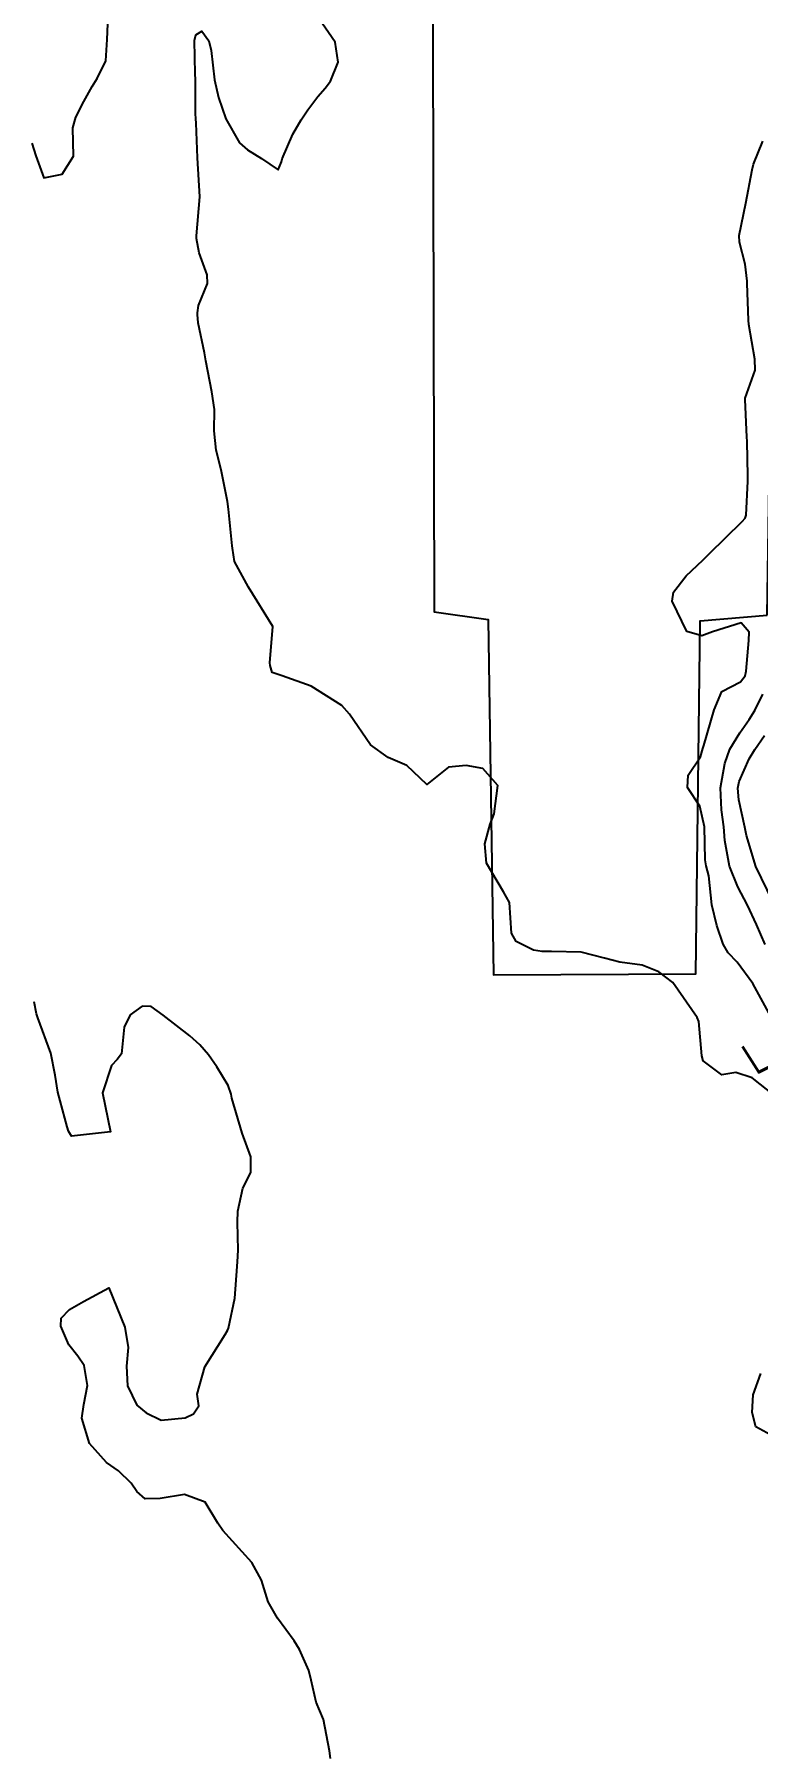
# Model space of a CAD drawing. Header units: metres. Extents: x 292545 to 299085, y 7450245 to 7463078.
# Drawn here: x 295996.8 to 296033.9, y 7458377.9 to 7458466 of the extents above; entities that cross this region are included whole.
import ezdxf
from ezdxf.enums import TextEntityAlignment as Align

# ---------------------------------------------------------------- set-up
doc = ezdxf.new("R2010")
doc.units = ezdxf.units.M
for name, color, linetype in [('Cotas', 45, 'Continuous'), ('Curvas de Nivel 1m', 11, 'Continuous'), ('Curvas de Nivel 5m', 15, 'Continuous'), ('Edificações', 30, 'Continuous')]:
    doc.layers.add(name, color=color, linetype=linetype)
doc.styles.add('Style-STANDARD', font='STANDARD.shx')

msp = doc.modelspace()

# ---------------------------------------------------------------- linework, layer by layer
at = {"layer": 'Curvas de Nivel 1m', "flags": 128}
for points, elevation in [([(295996.651, 7458460.405), (295996.855, 7458459.764), (295997.266, 7458458.633), (295998.198, 7458458.818), (295998.78, 7458459.738), (295998.745, 7458461.186), (295998.899, 7458461.736), (295999.311, 7458462.545), (295999.735, 7458463.31), (296000.002, 7458463.723), (296000.435, 7458464.621), (296000.506, 7458465.718), (296000.547, 7458466.532)], 663), ([(296034.707, 7458411.57), (296033.562, 7458412.48), (296032.724, 7458412.75), (296032.021, 7458412.636), (296031.053, 7458413.355), (296030.99, 7458413.611), (296030.836, 7458415.359), (296030.756, 7458415.569), (296029.497, 7458417.373), (296028.788, 7458417.915), (296027.928, 7458418.253), (296026.793, 7458418.41), (296026, 7458418.617), (296024.798, 7458418.919), (296023.287, 7458418.956), (296022.798, 7458418.957), (296022.363, 7458419.021), (296021.472, 7458419.47), (296021.237, 7458419.904), (296021.138, 7458421.475), (296020.831, 7458422.022), (296019.952, 7458423.489), (296019.863, 7458424.485), (296020.141, 7458425.481), (296020.345, 7458426.014), (296020.533, 7458427.476), (296019.758, 7458428.334), (296018.913, 7458428.497), (296018.011, 7458428.41), (296016.903, 7458427.52), (296015.865, 7458428.488), (296014.916, 7458428.901), (296014.005, 7458429.559), (296012.938, 7458431.123), (296012.534, 7458431.574), (296010.958, 7458432.565), (296009.488, 7458433.089), (296008.967, 7458433.258), (296008.858, 7458433.621), (296008.84, 7458433.755), (296008.993, 7458435.62), (296007.751, 7458437.633), (296007.036, 7458438.955), (296006.931, 7458439.641), (296006.919, 7458439.766), (296006.728, 7458441.643), (296006.683, 7458442.03), (296006.351, 7458443.647), (296006.092, 7458444.661), (296006.002, 7458445.651), (296006.018, 7458446.757), (296005.881, 7458447.653), (296005.561, 7458449.252), (296005.493, 7458449.657), (296005.178, 7458451.194), (296005.134, 7458451.613), (296005.132, 7458451.661), (296005.135, 7458451.709), (296005.189, 7458452.085), (296005.646, 7458453.216), (296005.633, 7458453.656), (296005.224, 7458454.785), (296005.093, 7458455.523), (296005.087, 7458455.662), (296005.253, 7458457.66), (296005.133, 7458459.662), (296005.074, 7458461.437), (296005.056, 7458461.662), (296005.04, 7458461.928), (296005.042, 7458463.663), (296005.028, 7458463.962), (296004.989, 7458465.664), (296005.053, 7458465.966), (296005.358, 7458466.142), (296005.723, 7458465.656), (296005.849, 7458465.151), (296006.012, 7458463.653), (296006.216, 7458462.749), (296006.593, 7458461.647), (296007.291, 7458460.42), (296007.709, 7458460.056), (296008.412, 7458459.623), (296009.274, 7458459.034), (296009.442, 7458459.447), (296009.488, 7458459.608), (296010.031, 7458460.867), (296010.457, 7458461.598), (296010.795, 7458462.108), (296011.315, 7458462.798), (296011.684, 7458463.222), (296011.961, 7458463.584), (296012.355, 7458464.562), (296012.193, 7458465.582), (296011.365, 7458466.803)], 664), ([(296034.229, 7458419.316), (296033.793, 7458420.34), (296033.335, 7458421.325), (296032.837, 7458422.269), (296032.404, 7458423.337), (296032.176, 7458424.65), (296032.121, 7458425.341), (296032, 7458426.229), (296031.953, 7458427.344), (296032.175, 7458428.601), (296032.429, 7458429.337), (296032.931, 7458430.176), (296033.416, 7458430.847), (296033.699, 7458431.322), (296034.116, 7458432.158)], 666), ([(296034.621, 7458421.517), (296033.751, 7458423.321), (296033.286, 7458424.908), (296033.192, 7458425.327), (296032.894, 7458426.728), (296032.842, 7458427.331), (296032.906, 7458427.669), (296033.41, 7458428.831), (296033.705, 7458429.322), (296034.207, 7458430.04)], 667), ([(296011.956, 7458377.575), (296011.912, 7458377.972), (296011.595, 7458379.581), (296011.223, 7458380.468), (296010.961, 7458381.591), (296010.855, 7458382.09), (296010.369, 7458383.159), (296010.089, 7458383.603), (296009.239, 7458384.763), (296008.77, 7458385.616), (296008.414, 7458386.72), (296007.928, 7458387.625), (296006.447, 7458389.259), (296006.174, 7458389.644), (296005.531, 7458390.722), (296004.467, 7458391.107), (296003.235, 7458390.913), (296002.465, 7458390.896), (296002.03, 7458391.258), (296001.732, 7458391.701), (296001.087, 7458392.319), (296000.483, 7458392.748), (295999.613, 7458393.729), (295999.214, 7458395.032), (295999.309, 7458395.728), (295999.51, 7458396.702), (295999.332, 7458397.728), (295999.013, 7458398.199), (295998.553, 7458398.795), (295998.142, 7458399.744), (295998.158, 7458400.155), (295998.576, 7458400.598), (295999.296, 7458401.016), (296000.593, 7458401.71), (296001.414, 7458399.701), (296001.594, 7458398.658), (296001.499, 7458397.7), (296001.556, 7458396.677), (296002.027, 7458395.695), (296002.517, 7458395.296), (296003.272, 7458394.922), (296004.514, 7458395.051), (296004.933, 7458395.248), (296005.204, 7458395.66), (296005.126, 7458396.259), (296005.516, 7458397.655), (296006.56, 7458399.315), (296006.686, 7458399.514), (296006.731, 7458399.638), (296007.048, 7458401.174), (296007.085, 7458401.635), (296007.192, 7458403.049), (296007.221, 7458403.634), (296007.191, 7458405.078), (296007.203, 7458405.634), (296007.468, 7458406.819), (296007.878, 7458407.628), (296007.875, 7458408.424), (296007.432, 7458409.633), (296006.907, 7458411.441), (296006.864, 7458411.638), (296006.717, 7458412.083), (296006.127, 7458413.049), (296005.705, 7458413.655), (296005.253, 7458414.177), (296004.743, 7458414.638), (296003.383, 7458415.684), (296002.76, 7458416.137), (296002.309, 7458416.145), (296001.697, 7458415.701), (296001.376, 7458415.074), (296001.239, 7458413.705), (296001.023, 7458413.414), (296000.727, 7458413.115), (296000.267, 7458411.717), (296000.683, 7458409.71), (295998.68, 7458409.489), (295998.528, 7458409.742), (295998.454, 7458409.974), (295997.973, 7458411.747), (295997.851, 7458412.619), (295997.619, 7458413.751), (295996.949, 7458415.56), (295996.883, 7458415.759), (295996.762, 7458416.367)], 663), ([(296034.502, 7458394.178), (296033.76, 7458394.576), (296033.567, 7458395.324), (296033.626, 7458396.224), (296034.012, 7458397.318)], 664)]:
    msp.add_lwpolyline(points, dxfattribs=dict(at, elevation=elevation))
at = {"layer": 'Curvas de Nivel 5m', "elevation": 665, "flags": 128}
msp.add_lwpolyline([(296034.628, 7458415.438), (296033.601, 7458417.322), (296032.794, 7458418.417), (296032.347, 7458418.886), (296032.079, 7458419.341), (296031.751, 7458420.285), (296031.506, 7458421.35), (296031.353, 7458422.845), (296031.213, 7458423.355), (296031.166, 7458423.665), (296031.119, 7458425.356), (296030.889, 7458426.41), (296030.248, 7458427.367), (296030.285, 7458427.991), (296030.919, 7458428.94), (296031.042, 7458429.358), (296031.095, 7458429.528), (296031.62, 7458431.35), (296032.02, 7458432.281), (296032.965, 7458432.789), (296033.204, 7458433.093), (296033.265, 7458433.327), (296033.406, 7458434.909), (296033.42, 7458435.326), (296032.998, 7458435.817), (296031.542, 7458435.352), (296030.991, 7458435.144), (296030.228, 7458435.368), (296029.464, 7458436.92), (296029.541, 7458437.375), (296030.18, 7458438.214), (296031.038, 7458439.03), (296031.209, 7458439.189), (296031.374, 7458439.355), (296033.06, 7458441.004), (296033.213, 7458441.177), (296033.267, 7458441.328), (296033.348, 7458443.069), (296033.341, 7458443.328), (296033.306, 7458445.132), (296033.302, 7458445.328), (296033.203, 7458447.259), (296033.219, 7458447.329), (296033.719, 7458448.76), (296033.702, 7458449.325), (296033.398, 7458451.111), (296033.378, 7458451.328), (296033.314, 7458453.217), (296033.31, 7458453.329), (296033.216, 7458454.197), (296032.921, 7458455.333), (296032.903, 7458455.666), (296033.253, 7458457.33), (296033.569, 7458459.037), (296033.643, 7458459.326), (296034.11, 7458460.506)], dxfattribs=at)
at = {"layer": 'Edificações'}
msp.add_lwpolyline([(296034.336, 7458436.208), (296035.463, 7458510.199), (296017.102, 7458510.199), (296017.275, 7458436.369), (296020.035, 7458435.984), (296020.311, 7458417.759), (296030.687, 7458417.814), (296030.909, 7458435.918)], close=True, dxfattribs=at)

# ---------------------------------------------------------------- texts
at = {"layer": 'Cotas', "style": 'Style-STANDARD'}
msp.add_text('665', height=4, rotation=121.93214, dxfattribs=at).set_placement((296036.84, 7458411.837, 665), align=Align.MIDDLE_CENTER)

doc.saveas('drawing.dxf')
